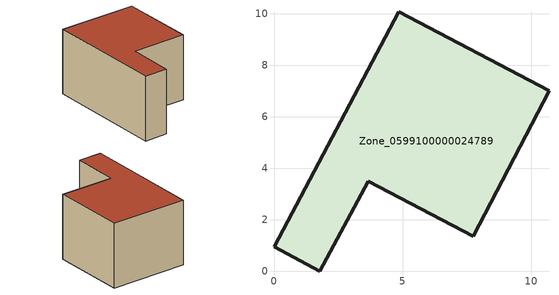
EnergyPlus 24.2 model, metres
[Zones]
Zone_0599100000024789
 floor ground (C_G): 3.67,3.49 1.77,0 0,0.94 4.85,10.07 10.69,7.01 7.74,1.36 z0
 wall outside (C_F): 4.85,10.07 0,0.94 1.77,0 3.67,3.49 7.74,1.36 10.69,7.01 4.85,10.07 z0:5.45
 roof outside (C_R): 10.69,7.01 4.85,10.07 0,0.94 1.77,0 3.67,3.49 7.74,1.36 z5.45
[BUILDING]
Pand.0599100000024789: North Axis=0; Terrain=City; Loads Convergence Tolerance Value=0.04; Temperature Convergence Tolerance Value=0.4; Solar Distribution=FullExterior; Maximum Number of Warmup Days=25; Minimum Number of Warmup Days=1
[Site:Location]
Rotterdam.The.Hague.AP_ZH_NLD Design_Conditions: Latitude=51.96; Longitude=4.45; Time Zone=1; Elevation=-4.5
[SITE:GROUNDTEMPERATURE:BUILDINGSURFACE]
18, 18, 18, 18, 18, 18, 18, 18, 18, 18, 18, 18
[MATERIAL] Thermal Absorptance=0.9; Solar Absorptance=0.7; Visible Absorptance=0.7
Name | Roughness | Thickness | Conductivity | Density | Specific Heat
G.D.1965 | MediumSmooth | 0.15 | 1 | 540 | 1210
F.D.1965 | Rough | 0.3 | 0.857143 | 1920 | 840
R.D.1965 | MediumRough | 0.2 | 0.08 | 1500 | 1000
[CONSTRUCTION]
C_G: G.D.1965
C_F: F.D.1965
C_R: R.D.1965
[ZONE]
Zone_0599100000024789: Type=1; Multiplier=1; Ceiling Height=Autocalculate; Volume=Autocalculate; Floor Area=autocalculate; Part of Total Floor Area=Yes
[ZONEINFILTRATION:DESIGNFLOWRATE]
Infil_Zone_0599100000024789: Zone or ZoneList or Space or SpaceList=Zone_0599100000024789; Schedule=AlwaysOn; Design Flow Rate Calculation Method=Flow/Area; Flow Rate per Floor Area=0.0042; Constant Term Coefficient=1; Temperature Term Coefficient=0; Velocity Term Coefficient=0; Velocity Squared Term Coefficient=0
[HVACTEMPLATE:ZONE:IDEALLOADSAIRSYSTEM]
Zone_0599100000024789: Maximum Heating Supply Air Temperature=50; Minimum Cooling Supply Air Temperature=13; Maximum Heating Supply Air Humidity Ratio=0.0156; Minimum Cooling Supply Air Humidity Ratio=0.0077; Heating Limit=NoLimit; Cooling Limit=NoLimit; Dehumidification Control Type=ConstantSensibleHeatRatio; Cooling Sensible Heat Ratio=0.7; Dehumidification Setpoint=60; Humidification Control Type=None; Humidification Setpoint=30; Outdoor Air Method=None; Outdoor Air Flow Rate per Person=0.00944; Outdoor Air Flow Rate per Zone Floor Area=0; Outdoor Air Flow Rate per Zone=0; Demand Controlled Ventilation Type=None; Outdoor Air Economizer Type=NoEconomizer; Heat Recovery Type=None; Sensible Heat Recovery Effectiveness=0.7; Latent Heat Recovery Effectiveness=0.65
[ZONECONTROL:THERMOSTAT]
ThermostatControl_Zone_0599100000024789: Zone or ZoneList=Zone_0599100000024789; Control Type Schedule=DualSetpointControlType; Control 1=Thermostat_Zone_0599100000024789; Temperature Difference Between Cutout And Setpoint=0
[THERMOSTATSETPOINT:DUALSETPOINT]
Thermostat_Zone_0599100000024789: Heating Setpoint Temperature Schedule=HeatingSetpoint_Zone_0599100000024789; Cooling Setpoint Temperature Schedule=CoolingSetpoint_Zone_0599100000024789
[SCHEDULE:COMPACT]
HeatingSetpoint_Zone_0599100000024789: Through: 12/31, For: AllDays, Until: 24:00, 21
CoolingSetpoint_Zone_0599100000024789: Through: 12/31, For: AllDays, Until: 24:00, 24
DualSetpointControlType: Through: 12/31, For: AllDays, Until: 24:00, 4
AlwaysOn: Through: 12/31, For: AllDays, Until: 24:00, 1
